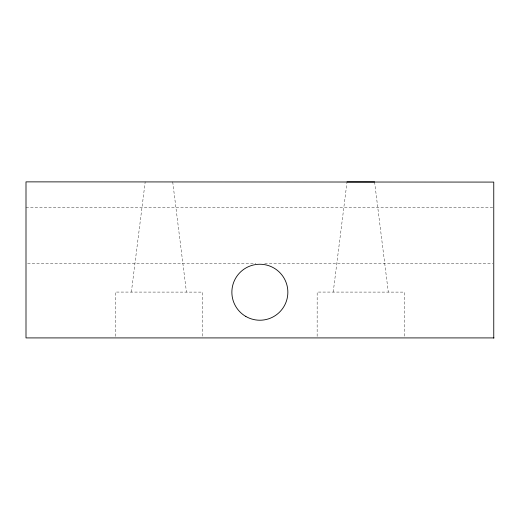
<?xml version="1.0" encoding="UTF-8"?>
<svg xmlns="http://www.w3.org/2000/svg" width="520" height="520" viewBox="0 0 520 520"><rect width="100%" height="100%" fill="white"/><g stroke="black" fill="none" stroke-linecap="round" stroke-linejoin="round"><path stroke-width="0.39" stroke-dasharray="2.6 1.95" d="M115.278 336.356L115.303 292.071L202.501 292.11L202.482 336.401M317.142 336.356L317.161 292.071L404.359 292.11L404.339 337.2M131.365 292.078L145.184 181.922M333.223 292.078L347.041 181.922M26 207.603L492.947 207.603M27.625 263.594L255.821 263.594M264.752 263.594L492.947 263.594M374.582 181.935L388.297 292.103M172.718 181.935L186.44 292.103"/><path stroke-width="0.78" d="M493.76 338.13L493.76 182.084L26 181.87L26 337.916L494 337.916M347.041 181.922L374.582 181.935M245.869 316.478A27.995 27.995 0 0 0 287.859 292.233A27.995 27.995 0 0 0 245.869 267.989A27.995 27.995 0 0 0 245.869 316.478"/></g></svg>
